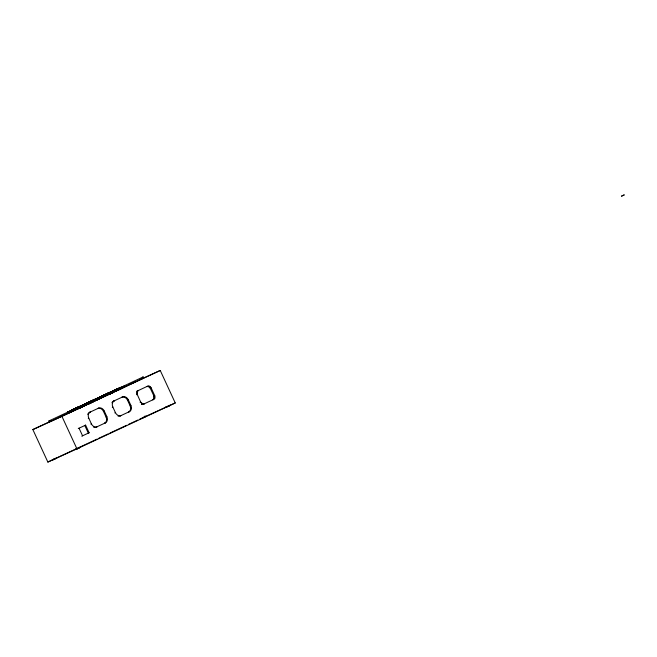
<?xml version="1.0" encoding="UTF-8"?>
<svg xmlns="http://www.w3.org/2000/svg" width="657" height="657" viewBox="0 0 657 657"><rect width="100%" height="100%" fill="white"/><g stroke="black" fill="none" stroke-linecap="round" stroke-linejoin="round"><path stroke-width="0.99" d="M75.736 408.375L84.654 404.334L85.155 405.418L83.102 406.363M84.548 404.301L99.232 397.444L97.096 398.487L97.647 399.555L103.666 396.647L98.23 399.185L97.778 398.191L98.92 397.657M119.287 388.18L120.674 387.523L116.913 389.199L119.582 388.049M141.715 404.227L143.431 404.195L153.722 399.399L154.74 398.364L154.773 395.76L151.044 387.704L149.837 386.398L147.809 386.078L136.919 391.194L138.101 390.595L136.976 391.901L136.886 393.674L140.779 402.298L142.24 403.751L144.22 403.841L142.774 403.948L140.647 402.043L140.105 402.298M152.933 399.76L154.14 398.183L153.869 395.859L154.666 395.506L154.74 398.364L152.933 399.76L154.14 398.183L153.869 395.859L149.936 387.573L148.531 386.497L146.815 386.521L148.794 386.612L150.379 388.312L151.176 387.95L149.049 386.053L146.815 386.521M73.748 409.295L74.233 409.13M94.764 399.587L87.044 403.217M102.476 397.173C105.038 395.875 99.79 399.218 100.184 396.984M87.759 404.186L85.451 405.254L84.95 404.17L92.801 400.54M78.536 407.061L79.727 406.502L80.261 407.595L78.487 408.391L82.61 406.584L82.133 405.484L77.666 407.496L89.516 401.953M85.927 405.041L85.517 403.907L90.986 401.353L85.5 403.8M96.932 398.569L99.207 397.46L87.217 403.135M114.72 390.176L113.718 390.652L116.149 389.593L106.787 393.88M105.547 394.43L104.882 394.8L118.096 388.706L110.475 392.229M87.931 402.774L89.451 402.068L86.338 403.521L86.839 404.605M88.539 402.421L87.898 402.774L92.251 400.671L88.711 402.322L89.163 403.546L86.732 404.646M114.507 390.365L113.176 390.964L117.693 388.862L118.252 389.971L116.65 390.718M84.17 404.523L80.368 406.198L81.148 405.862C80.17 408.917 82.93 405.739 82.215 406.626M113.144 392.278L112.019 392.861L111.493 391.794C113.513 390.628 114.121 390.611 114.835 390.233M97.737 398.134L96.53 398.7L105.35 394.52M82.026 406.765L82.503 406.494L78.544 408.399L81.788 406.929M72.336 409.984L77.444 407.586M91.717 400.91L99.445 397.337M98.361 399.169L106.237 395.58M91.808 400.942L94.214 399.867L91.66 400.967M70.816 410.658L78.429 407.2L77.28 407.701M97.425 398.241L102.599 395.826L103.092 396.91L103.527 396.688C94.879 399.497 108.98 392.574 110.286 392.303M69.568 412.547L68.361 413.105L67.86 412.021L68.78 412.998L50.211 421.663L49.71 420.587L48.947 420.932L49.447 422.016M82.454 405.328L86.141 403.488L79.234 406.765L86.067 403.636L81.304 405.755L81.903 406.905L82.536 406.601L82.125 406.79L81.649 405.607M82.913 405.016L86.625 403.308L87.118 404.498L90.37 402.987C88.81 402.741 84.153 402.946 85.755 405.114M103.223 396.959L101.778 397.608L103.42 396.861L101.712 397.584L101.211 396.45L102.747 395.736M100.636 396.795L111.78 391.629M79.604 447.598L80.187 447.318L77.386 448.624M169.178 405.747L170.097 405.336L165.572 407.422L169.325 405.681M79.99 406.461L80.343 406.24L79.431 406.683L81.098 405.854L79.891 406.404L80.064 407.66M90.223 403.028C88.638 405.205 87.833 400.499 89.097 403.554L90.379 402.872M87.931 404.104L92.366 402.051L88.531 403.743L90.058 403.102M94.165 399.793L96.39 398.725L95.216 399.275L95.914 399.078L96.037 400.335M138.101 390.595L137.083 391.638L137.165 394.496L136.615 394.742M74.545 408.95C72.204 409.048 75.539 411.931 73.962 409.221L78.93 406.888L79.448 407.972L73.239 410.83L75.046 410.034M87.981 402.749L87.504 402.864M74.151 410.395L71.547 411.66L74.988 410.058M100.767 397.986L101.482 397.74L101.088 396.59C99.338 397.756 103.346 394.34 102.821 397.14M105.736 394.496L107.436 393.666L107.937 394.75L107.099 395.144M89.385 403.341L88.26 403.85L89.007 403.521M113.119 392.344L109.382 393.978L110.236 393.683M110.68 393.444L114.671 391.638L113.965 390.513L115.156 390.094M102.237 395.974L101.507 396.401L112.979 391.055L111.813 391.547M102.632 397.23L102.139 396.146L104.627 394.923L101.901 396.253L105.703 394.356M81.887 406.897C79.99 409.147 78.52 405.862 80.179 407.718M72.812 409.713L73.609 409.426M104.783 394.906L112.158 391.49L111.304 391.777M115.533 389.897L116.166 389.593L115.279 389.938M112.322 391.391C109.284 392.59 119.352 388.279 116.938 389.174M109.85 393.847C109.719 392.139 108.725 393.986 110.778 393.338M117.94 390.118L117.463 389.026M79.817 406.486L81.238 405.862M73.461 409.426L71.753 410.198L72.254 411.282L73.321 410.871L68.895 412.859L68.394 411.775L73.609 409.327M111.723 393.001C109.974 390.422 111.501 394.964 113.267 392.213M79.76 407.915L81.64 406.913M95.462 399.284L95.01 399.366L98.23 397.97L97.433 398.347L98 399.399M109.785 392.467L111.715 391.695L112.216 392.779L108.257 394.594M112.175 392.746L107.937 394.75M89.664 401.953L90.929 401.394L90.14 401.657M98.714 399.078L97.901 398.002L95.676 399.054M101.901 397.575C104.389 393.412 93.105 400.992 101.367 397.764M88.572 403.809L92.317 402.051L91.307 402.519L90.74 401.37L91.257 402.577L92.276 402.043L89.311 403.439L88.941 402.265M102.533 397.28L101.704 397.657M71.046 410.576L71.457 410.362M95.224 399.316L91.06 401.213L91.537 402.33L89.04 403.488M75.21 409.993L76.163 409.557L75.662 408.482L77.969 407.365L74.643 408.868M90.904 401.386L89.418 402.027L89.943 403.119C91.479 403.439 91.923 400.934 90.387 401.534M102.229 396.048L102.763 397.165L101.441 397.731M71.432 410.379C73.37 409.607 72.566 411.873 72.87 409.771C74.643 408.909 72.385 409.549 73.691 410.707M85.755 403.718L81.304 405.755M90.715 401.476C88.547 401.378 89.344 403.562 89.73 403.234M72.492 409.853C71.342 410.313 72.549 411.816 73.338 410.797M75.415 409.869C74.997 410.338 71.942 407.25 73.412 410.806L73.067 410.995M82.363 405.27L83.932 404.646M90.379 401.599L90.239 401.649M97.638 398.191L98.534 397.756L98.065 398.019M73.806 410.576L74.504 410.272M116.847 389.215L117.595 388.903M91.241 402.445L89.344 403.349L91.52 402.322M79.193 406.773L79.382 408.022M96.924 398.52L100.061 397.14L100.57 398.224L100.143 398.413L99.708 397.271M92.161 402.158L92.957 401.788L92.563 400.532L95.626 399.095L96.127 400.253L95.717 400.442M95.602 399.177L92.489 400.606L94.288 399.694L93.737 400.064M112.265 392.755L112.183 391.4L108.881 392.894L110.516 392.155L110.696 393.412M78.38 408.555L79.702 407.882M86.338 404.835L84.515 405.689M109.974 393.715L113.045 392.319L112.544 391.235L114.039 390.488M79.899 407.849L79.251 406.782L80.146 406.387M94.353 399.793L95.635 399.16L95.035 399.448M105.605 394.496L109.185 392.845M111.362 391.81C112.848 391.087 113.168 391.022 113.209 390.997C114.482 394.241 112.125 388.788 116.667 389.314M91.348 402.396L89.919 403.078M113.71 392.081L113.218 390.997M87.471 403.004L87.619 404.252C86.502 405.18 87.25 402.363 85.952 403.587L86.675 403.365M103.781 395.391L102.139 396.146L107.764 393.453M90.354 402.889L93.064 401.731L91.734 402.232L91.586 401.074M79.448 406.617L79.982 407.759M88.736 402.347L89.869 401.903L89.418 401.994L90.132 403.012L89.566 403.234M91.66 401.074L93.245 400.212L92.563 400.647M102.032 396.196L101.211 396.5L101.835 396.212L102.311 397.395L97.433 399.653M100.028 398.356L101.482 397.74C100.349 398.109 96.636 400.179 99.544 398.585C97.95 395.374 101.934 399.489 99.765 397.222M102.615 397.189L102.007 397.485L103.494 396.812L101.687 397.584L102.328 397.386M80.121 447.351L79.62 447.589M96.71 398.676C93.532 398.873 95.938 401.353 92.949 401.747M110.08 393.757L109.046 394.241L110.351 393.543L109.85 392.467L107.649 393.486L109.596 392.623M117.899 388.755L122.769 386.497L123.27 387.581L120.206 389.001L119.705 387.917L120.625 387.54M120.477 387.614C121.915 390.012 116.971 389.946 121.496 388.394M74.11 409.163L77.567 407.619M103.026 395.604C101.515 396.409 104.8 394.701 105.325 394.602M93.253 401.599L97.31 399.711L96.694 398.651L101.81 396.278L99.002 397.526L99.388 397.329L99.93 398.512M93.105 400.359L93.696 399.998M99.585 398.602L100.004 398.372L98.928 398.98M93.836 401.328L91.643 402.396M108.668 393.075L109.103 394.216L109.662 393.937L109.251 394.11M75.941 408.358L76.105 409.582M120.288 387.712C120.683 386.866 122.227 389.568 119.393 389.412M76.442 409.442L76.122 408.194M90.691 402.725L92.161 402.051L91.208 402.462M170.081 405.344L169.531 405.607M84.153 404.416L83.71 404.655L85.467 403.858L82.79 405.09M94.14 399.899C95.988 402.445 92.177 400.121 93.935 399.883M111.362 393.182C113.546 391.999 107.962 394.676 111.099 393.19M76.146 408.211L75.67 408.399M91.766 400.885L90.576 401.575L91.257 402.511M78.7 407.102L78.257 407.307L78.725 406.979M90.272 402.963L89.771 401.821L90.592 401.435M105.703 394.446L104.635 395.005M109.776 393.789L109.399 394.019L109.087 392.82L108.06 393.354L108.66 393.017M113.349 392.254C112.626 389.527 114.425 393.822 111.337 393.1M89.837 401.821L90.444 402.823M83.776 404.655L83.39 404.819M76.828 407.882C81.92 408.909 75.514 404.917 79.07 408.211M101.433 396.36L100.094 396.984M111.706 391.597L110.984 391.925L111.509 393.116L112.019 392.861M82.043 405.418L81.517 405.771M104.98 394.693L104.373 395.071M107.305 393.617L108.233 393.182L108.512 394.479M113.677 390.669L114.564 391.679M82.495 406.601C81.279 407.989 82.946 404.72 81.509 405.697M99.757 398.594L100.997 397.937M70.053 411.019L70.43 412.153L70.028 411.027L70.8 410.682L71.301 411.758L70.595 412.079M75.686 409.779C73.904 408.293 77.033 408.104 74.709 408.909M76.508 407.997L76.081 408.268M106.549 395.391L106.229 394.2L105.802 394.372M90.732 402.725L91.192 402.511M101.047 396.549L101.145 397.879L101.81 397.518M81.066 407.184L80.589 407.414L81.287 407.192M83.472 406.19C82.757 404.712 82.79 405.656 83.907 405.993M94.608 401L94.222 399.801M99.388 398.659L98.665 397.682L97.696 398.241L98.189 399.316M103.404 396.729L102.697 395.76M94.485 399.735L94.805 399.456M93.113 400.253L92.678 400.458L93.811 399.998M104.652 394.882C99.897 397.14 105.949 394.471 103.724 395.259M107.805 393.428L106.96 393.814L108.175 393.297M96.407 398.815L96.784 399.957M107.288 393.724L108.528 393.075L107.469 393.535M109.67 392.525L110.204 393.6M74.381 410.379L73.362 410.822L72.615 409.796M94.978 400.827L94.518 399.719M83.874 404.638L83.283 404.917M72.106 410.058C70.48 410.108 71.605 412.046 70.915 411.931M81.189 405.812L82.133 405.484M101.079 396.614L99.585 397.247L100.119 398.421M99.051 397.518L100.201 397.025L100.743 398.134M80.491 407.537L80.031 406.338L80.639 407.504L79.752 407.841M100.57 398.126L97.647 399.555M105.752 395.801L107.863 394.783L107.362 393.699M120.527 388.845C116.511 391.876 117.923 388.172 116.601 389.379M96.365 400.187L95.134 400.754M109.128 392.787L109.711 393.921L109.021 392.861M80.335 406.297L80.836 407.381M77.189 407.767L76.655 407.931L77.312 407.619M78.585 408.424L78.183 407.241L75.867 408.284M86.675 403.39L87.718 402.897L88.219 403.981M100.39 396.91L101.482 396.426M112.487 391.26L112.774 392.451M86.716 403.299L86.026 403.579L87.192 403.152M93.302 401.624L92.974 400.417M81.452 407.003C81.772 406.814 82.996 407.061 81.435 405.697L81.632 405.697M100.266 398.298L101.433 397.789M112.749 392.451L111.485 393.091L111.936 392.812M143.267 417.548L142.224 418.024L143.242 417.565M76.204 449.142L75.654 449.404L78.438 448.107M75.966 408.26L76.335 408.071L75.933 408.252C77.214 407.578 76.869 410.206 79.119 408.219M71.95 410.198L72.525 409.935M85.944 403.595L86.248 403.447M115.607 389.856L116.535 389.42L115.41 389.88M108.093 393.28L109.374 392.672L109.933 393.773M114.072 390.578L114.827 391.556L116.314 390.866M79.267 408.046L78.774 408.35L78.249 407.184L77.247 407.644M88.375 403.784C92.013 404.096 89.106 401.468 91.323 401.23M79.431 407.997L78.528 408.367M120.313 388.952L119.451 389.355L118.95 388.271L120.338 387.605L120.798 388.804L118.252 389.971M97.877 398.076L98.443 399.201M145.378 416.554L146.1 416.242L145.041 416.727M73.223 409.574L73.666 409.36M83.505 404.778L84.301 404.375M110.787 392.057L111.715 391.695M90.986 401.263L90.51 401.509L91.356 401.107L92.276 402.059M48.947 420.932L68.279 411.914L67.507 412.259L67.761 412.801M111.616 391.687L110.967 392.007M123.82 385.971L143.144 376.954L143.645 378.038L125.085 386.71L124.321 387.055L123.82 385.971L124.584 385.626L125.085 386.71M101.778 396.278L102.853 395.81M106.048 394.307L106.664 393.962M77.855 448.411L47.862 462.06L32.85 429.579L49.546 421.778M59.746 417.014L65.618 414.271M68.353 412.998L75.637 409.598M78.298 408.358L82.01 406.626M88.383 403.644L92.21 401.862M97.778 399.259L103.855 396.426M109.317 393.872L113.546 391.901M119.106 389.297L124.789 386.645M129.306 384.534L134.8 382.021M98.698 399.07L98.41 397.838L98.985 398.914L98.254 399.275M71.063 410.518L71.457 411.676L72.607 411.134M77.025 409.163L76.163 408.252M61.93 416.382L160.242 370.474L175.255 402.955L76.943 448.862L61.93 416.382L32.85 429.579M87.71 414.452A5.01 3.983 65.6 0 1 89.516 412.374L98.55 408.161A5.01 3.983 65.6 0 1 104.258 411.027L106.861 416.661A5.01 3.983 65.6 0 1 105.358 422.886L96.316 427.099A5.01 3.983 65.6 0 1 93.573 427.14M111.928 402.807A5.01 3.983 65.6 0 1 113.554 401.148L122.588 396.935A5.01 3.983 65.6 0 1 128.296 399.801L130.899 405.435A5.01 3.983 65.6 0 1 129.396 411.66L120.362 415.873A5.01 3.983 65.6 0 1 118.046 416.053M78.988 428.224L85.599 425.145L89.122 432.749L82.503 435.829M53.11 459.621L52.24 460.031L54.096 459.161M54.671 458.931L56.773 457.945L56.297 458.151M55.886 458.364L55.533 458.529M47.862 462.06L97.014 439.106M98.87 438.244L108.126 433.924M109.974 433.053L126.637 425.276M128.485 424.414L137.74 420.094M139.588 419.232L144.006 417.179M143.686 417.359L145.928 416.3M84.014 404.605L83.505 404.843L84.153 404.449M96.062 398.906L97.096 398.429M115.008 390.086L114.449 390.315M72.442 409.968L73.338 409.533M79.095 406.814L77.551 407.504L78.183 407.241M88.35 402.527L88.728 403.727L88.202 402.585M101.778 396.179L102.418 395.884L102.968 397.025M89.952 401.739L90.567 402.897M95.257 399.267L96.292 398.873M119.903 387.827L120.346 387.622M76.524 408.079L78.676 407.077M103.297 396.885L102.829 397.074M84.999 405.468L85.451 405.254M97.318 399.702L96.735 399.973L97.967 399.407M100.151 398.273L97.794 399.407M90.124 402.971L90.937 402.642M111.468 393.042L113.439 392.155L111.033 393.313M76.697 448.92L77.28 448.649M53.66 459.366L54.326 459.062M55.336 458.619L54.687 458.923M94.025 399.867L94.592 399.579M70.381 410.863L70.718 412.013M78.109 407.258L77.855 407.447M115.591 389.798L115.082 390.044M70.258 410.921L72.713 409.763M93.787 399.941L94.403 399.653L93.877 400.014M100.891 396.729L98.246 397.937L98.903 398.947M117.948 388.788L119.007 388.303M118.95 388.271L118.408 388.517M81.805 405.558L82.544 405.229M102.96 395.769L102.344 396.023M99.273 398.75L98.624 399.119L98.09 398.002M101.523 397.748L101.318 396.524M106.36 395.522C107.658 395.325 106.36 393.527 105.465 394.496M117.143 390.48L114.827 391.556M82.38 406.634L80.844 407.389L80.507 406.149M88.227 403.85L88.843 403.57M79.875 407.742L81.328 407.085M112.207 392.672L112.905 392.401L112.388 391.317M103.461 396.853L104.635 396.311M144.22 417.08L142.61 417.852M145.033 416.735L144.581 416.949M56.001 458.29L53.973 459.251M115.221 389.962L116.19 389.535M112.675 391.178L113.119 390.972M67.86 412.021L69.067 411.463M69.141 411.43L69.634 411.208M78.626 407.135L78.208 407.299M101.203 396.573L101.802 396.237M81.961 405.459L82.716 405.205M90.543 401.542L91.438 401.164M73.379 410.781L73.962 410.51M69.642 412.514L70.43 412.153M79.275 408.145L78.848 407.028M167.888 406.346L168.348 406.125M54.441 459.038L52.256 460.031L53.143 459.629M77.969 448.329L80.179 447.318M109.473 392.631L110.171 393.609M110.047 392.369L110.475 392.18M113.505 390.825L114.852 390.118M117.275 389.034L116.88 389.264L117.447 390.348M120.962 387.343C122.251 386.817 121.652 389.93 121.011 387.318L120.518 387.523C120.428 389.437 122.933 388.238 121.258 387.203M91.151 401.312L92.267 400.778L92.768 401.862M95.906 398.996L96.571 398.742M84.112 405.895L85.221 405.385L84.696 404.186M117.734 390.217L117.332 389.084L117.833 390.159M94.46 401.049L94.156 401.197M100.932 398.019L101.589 397.674M144.893 416.095L145.148 416.637L145.764 416.374M166.681 406.921L167.1 406.732M77.189 448.715L75.678 449.404L76.943 448.83M78.635 448.017L79.415 447.663M119.065 388.279L118.457 388.517L118.974 389.634M119.352 388.115L119.788 387.917M122.046 388.139L123.27 387.581M110.992 393.288L111.559 393.034M94.304 401.131L93.705 400.105M72.442 411.282L73.009 410.937M89.18 403.48L89.007 402.306M101.712 396.352L102.18 397.403M103.584 395.399L104.414 394.939L104.915 396.023M111.058 391.95L111.509 391.695M122.112 386.801L122.769 386.497M91.372 401.156L92.021 402.109M98.295 397.945L98.821 397.707M92.152 400.704L92.67 400.565M120.839 388.689L120.247 387.655M93.171 401.649L92.456 400.704M169.342 405.673L170.089 405.336M142.38 377.307L143.144 376.954M84.383 404.384L83.784 404.597M68.468 413.064L67.967 411.98L68.394 411.775M139.341 379.96L160.242 370.474M143.645 378.038L142.881 378.383L142.626 377.849M68.008 413.343L68.78 412.998M122.588 396.935L121.8 397.296A5.01 3.983 65.6 0 1 127.507 400.162L130.111 405.788A5.01 3.983 65.6 0 1 128.6 412.021L129.396 411.66M113.554 401.148L114.351 400.786A5.01 3.983 65.6 0 0 112.84 407.02L115.443 412.645A5.01 3.983 65.6 0 0 121.151 415.511L120.362 415.873M98.55 408.161L97.762 408.523A5.01 3.983 65.6 0 1 103.469 411.389L106.064 417.014A5.01 3.983 65.6 0 1 104.562 423.248L105.358 422.886M89.516 412.374L90.305 412.013A5.01 3.983 65.6 0 0 88.802 418.246L91.405 423.872A5.01 3.983 65.6 0 0 97.113 426.738L96.316 427.099M127.507 400.162L128.296 399.801M112.298 407.266L112.84 407.02M103.469 411.389L104.258 411.027M88.26 418.493L88.802 418.246M78.265 428.561L79.054 428.2L82.568 435.813L81.78 436.166M85.599 425.145L84.81 425.506L88.325 433.111L89.122 432.749M130.111 405.788L130.899 405.435M114.852 412.916L115.443 412.645M106.064 417.014L106.861 416.661M90.863 424.118L91.405 423.872M144.22 403.841L141.452 404.112M145.148 416.637L175.255 402.955M82.289 405.418L82.881 406.461M71.441 411.66L71.859 411.471M106.344 394.225L106.894 395.284M71.309 410.411L72.007 411.43M88.506 402.437L89.007 403.62M117.127 389.182L117.652 390.258M108.438 393.206L108.832 394.34M85.566 403.866L86.124 404.95M100.677 396.787L101.244 397.846M89.96 403.053L89.557 402.018M110.754 392.098L110.893 393.346M80.951 405.919L81.484 407.094M71.605 410.272L72.056 411.405M122.514 386.612L123.04 387.687M120.075 387.819L120.576 388.903M118.244 388.657L118.745 389.741M110.836 392.015L111.452 393.141M107.206 393.773L107.707 394.857M103.461 395.539L103.962 396.623M99.396 397.329L100.004 398.479M93.195 400.31L93.639 401.427M91.159 401.189L91.66 402.273M84.334 404.474L84.835 405.558M80.852 405.96L81.402 407.118M74.438 408.999L74.939 410.083M74.274 409.114L74.775 410.198L73.551 410.765L73.034 409.623M72.352 409.943L72.853 411.027M71.153 410.502L71.654 411.586M621.579 196.115L624.15 194.94L621.579 196.115M77.107 407.825L77.551 408.933L77.107 407.825M166.303 407.102L165.589 407.422L166.32 407.094"/></g></svg>
